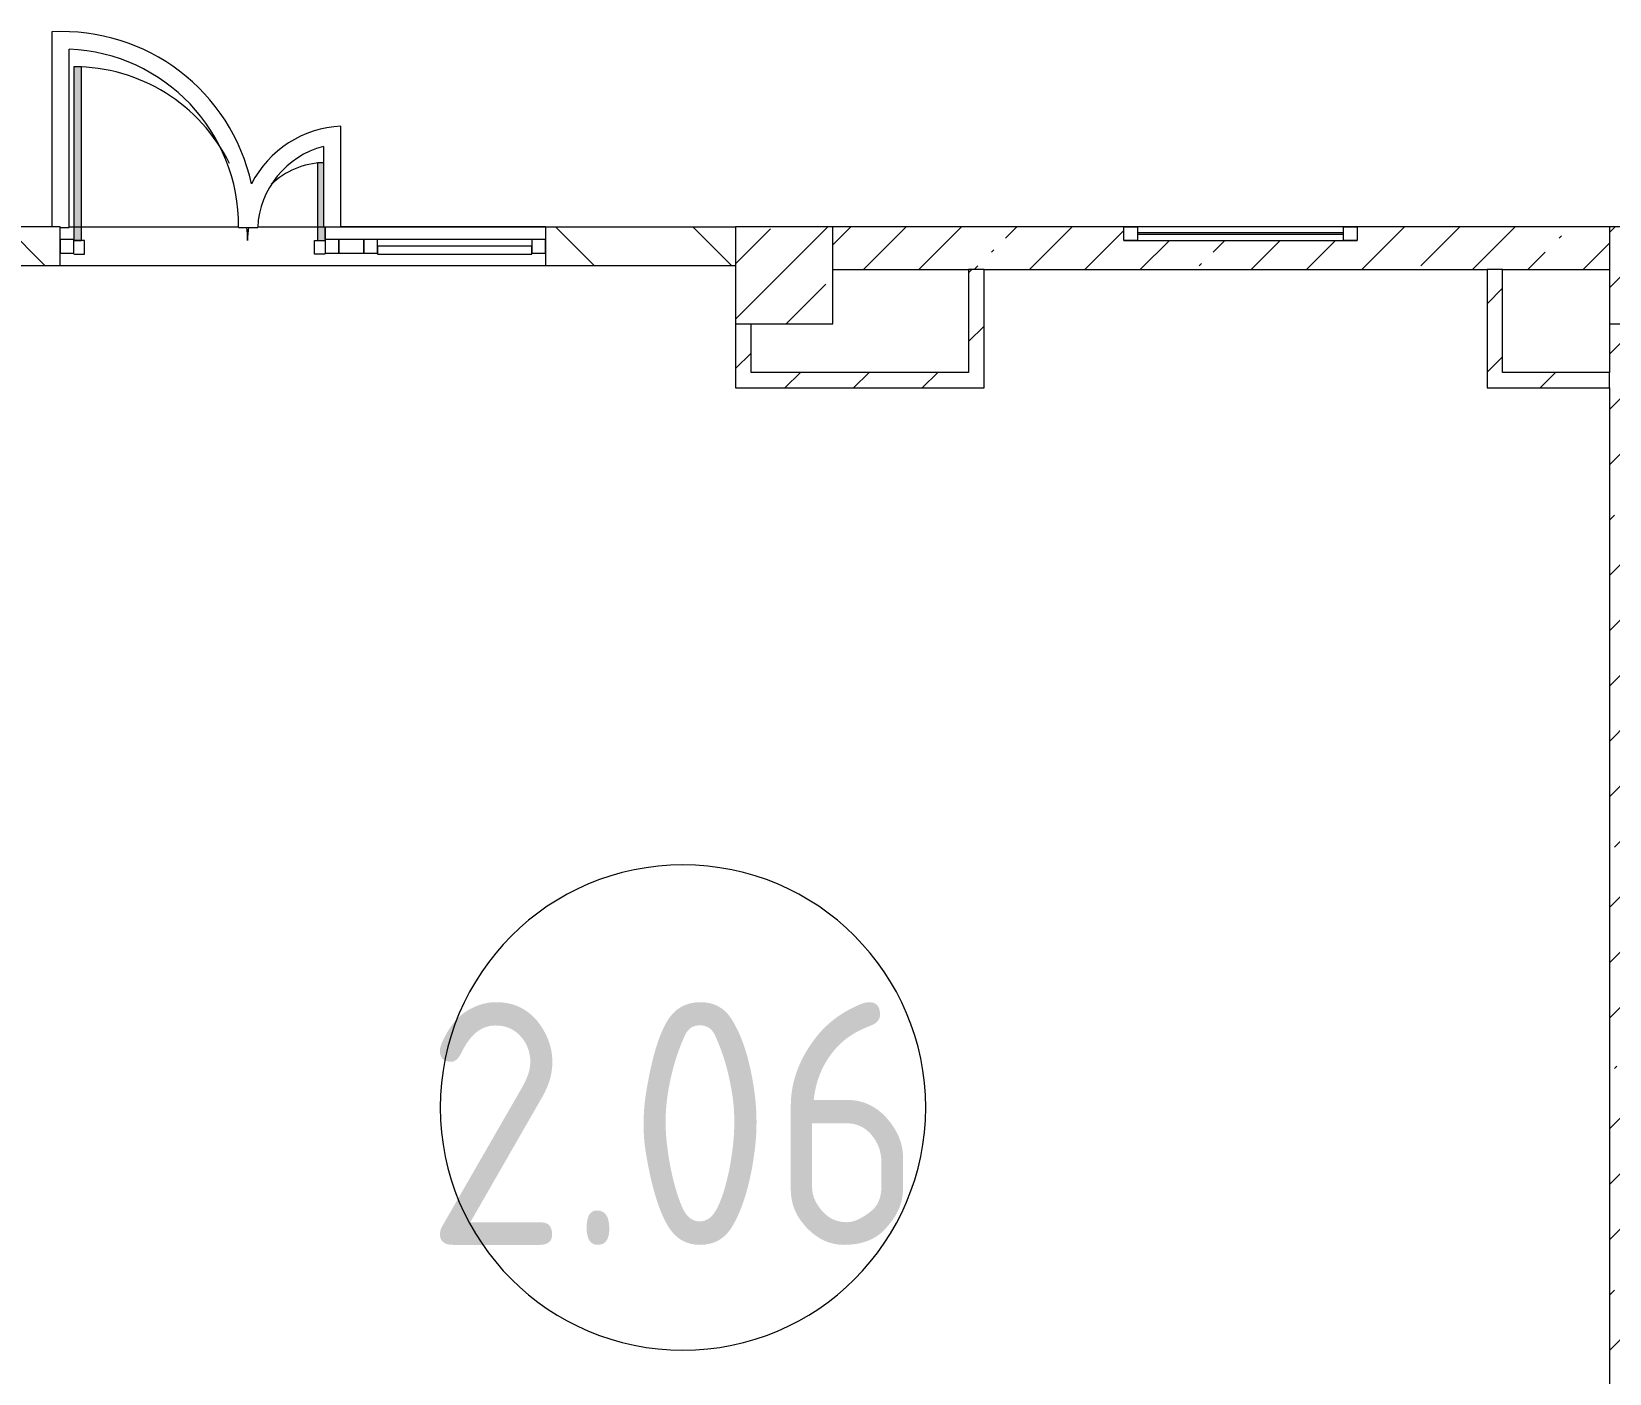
# Model space of a CAD drawing. Header units: millimetres. Extents: x 11693 to 241752, y -8553 to 29926.
# Drawn here: x 147024 to 155150, y 1994 to 8906 of the extents above; entities that cross this region are included whole.
import ezdxf

# ---------------------------------------------------------------- set-up
doc = ezdxf.new("R2010")
doc.units = ezdxf.units.MM
for name, color, linetype, lineweight in [('A-AREA-IDEN', 7, 'Continuous', 9), ('A-GLAZ-2', 7, 'Continuous', 5), ('A-GLAZ-CURT-2', 7, 'Continuous', 5), ('A-GLAZ-CWMG-2', 7, 'Continuous', 5), ('A-WALL-2', 7, 'Continuous', 9), ('I-WALL-3', 7, 'Continuous', 5), ('S-COLS', 7, 'Continuous', 5)]:
    doc.layers.add(name, color=color, linetype=linetype, lineweight=lineweight)
for name, color, linetype, lineweight, true_color in [('A-DETL-GENF-4', 7, 'Continuous', 5, 0xaaaaaa), ('A-DOOR-2', 7, 'Continuous', 5, 0xaaaaaa), ('A-DOOR-3', 7, 'Continuous', 5, 0xe2e2e2), ('A-FLOR-1', 7, 'Continuous', 5, 0xaaaaaa), ('S-COLS-1', 7, 'Continuous', 5, 0x2b586c)]:
    doc.layers.add(name, color=color, linetype=linetype, lineweight=lineweight, true_color=true_color)
doc.styles.add('GOST Common_3', font='GOST_Common.ttf', dxfattribs={"width": 0.9, "height": 1250})
pattern_1 = [(45, (-65660, -7650), (-285.1231, 285.1231), []), (45, (-65374.88, -7650), (-285.1231, 285.1231), [504.031, -100.806, 16.764, -84.042])]
pattern_2 = [(45, (89739.8, 0), (-285.1231, 285.1231), []), (45, (90024.94, 0), (-285.1231, 285.1231), [504.031, -100.806, 16.764, -84.042])]
pattern_3 = [(45, (89739.81, 0), (-176.7767, 176.7767), [])]

# ---------------------------------------------------------------- blocks, each defined once
blk = doc.blocks.new('BSC_Колонна _Прямоугольная - 500х500-V36-Общий план 2 этажа с размещением фрагментов 2_1-2_7')
at = {"layer": 'S-COLS'}
h = blk.add_hatch(dxfattribs=at)
h.set_pattern_fill('FP_35', color=256, style=0, pattern_type=2)
h.set_pattern_definition([(45, (-61160, -7650), (-285.1231, 285.1231), []), (45, (-60874.88, -7650), (-285.123, 285.123), [504.031, -100.806, 16.764, -84.042])])
h.paths.add_polyline_path([(250, -250), (250, 250), (-250, 250), (-250, -250)])
for p, q in [((250, 250), (-250, 250)), ((-250, 250), (-250, -250)), ((250, -250), (250, 250)), ((-250, -250), (250, -250))]:
    blk.add_line(p, q, dxfattribs=at)
blk = doc.blocks.new('BSC_Колонна _Прямоугольная - 500х500-V47-Общий план 2 этажа с размещением фрагментов 2_1-2_7')
at = {"layer": 'S-COLS'}
h = blk.add_hatch(dxfattribs=at)
h.set_pattern_fill('FP_46', color=256, style=0, pattern_type=2)
h.set_pattern_definition(pattern_1)
h.paths.add_polyline_path([(-19.3, -250), (-19.3, 250), (-250, 250), (-250, -250), (-122.7, -250)])
h = blk.add_hatch(dxfattribs=at)
h.set_pattern_fill('FP_46', color=256, style=0, pattern_type=2)
h.set_pattern_definition(pattern_1)
h.paths.add_polyline_path([(250, -250), (250, 250), (-19.3, 250), (-19.3, -250)])
for p, q in [((-19.3, 250), (-250, 250)), ((-250, 250), (-250, -250)), ((-250, -250), (-19.3, -250))]:
    blk.add_line(p, q, dxfattribs=at)
at = {"layer": 'S-COLS-1'}
for p, q in [((250, 250), (-19.3, 250)), ((250, -250), (250, 250)), ((-19.3, -250), (250, -250))]:
    blk.add_line(p, q, dxfattribs=at)
blk = doc.blocks.new('120_Окно_СКБ_1Ст - 120_Окно_СКБ_1Ст 400х1200 EI30-24228621-Общий план 2 этажа с размещением фрагментов 2_1-2_7')
at = {"layer": 'A-GLAZ-2'}
for p, q in [((-600, 40), (-600, 110)), ((-600, 110), (-530, 110)), ((600, 110), (-600, 110)), ((-530, 110), (-530, 40)), ((530, 40), (530, 110)), ((530, 110), (600, 110)), ((600, 110), (600, 40)), ((-530, 40), (-600, 40)), ((-600, 40), (600, 40)), ((530, 80), (-530, 80)), ((530, 70), (-530, 70)), ((600, 40), (530, 40))]:
    blk.add_line(p, q, dxfattribs=at)
blk = doc.blocks.new('Прямоугольный импост - 50 x 70 мм-31700031-Общий план 2 этажа с размещением фрагментов 2_1-2_7')
at = {"layer": 'A-GLAZ-CWMG-2'}
for p, q in [((-70, 35), (0, 35)), ((-70, -35), (-70, 35)), ((0, 35), (0, -35)), ((0, -35), (-70, -35))]:
    blk.add_line(p, q, dxfattribs=at)
blk = doc.blocks.new('Дверь_Витражная_остекление_ - ДВН_ДАО_Главный вход_1200 в свету-V285-Общий план 2 этажа с размещением фрагментов 2_1-2_7')
at = {"layer": 'A-DOOR-3'}
for points in [[(-647.5, 30), (-607.5, 35), (-607.5, 925), (-647.5, 925), (-647.5, 35)], [(647.5, 30), (647.5, 100), (638.5, 100), (638.5, 430), (607.5, 430), (607.5, 30), (638.5, 30)]]:
    blk.add_hatch(color=256, dxfattribs=at).paths.add_polyline_path(points)
at = {"layer": 'A-DETL-GENF-4'}
for p, q in [((-607.5, 925), (-647.5, 925)), ((-647.5, 925), (-647.5, 35)), ((-607.5, 30), (-607.5, 925)), ((638.5, 430), (607.5, 430)), ((607.5, 430), (607.5, 30)), ((647.5, 35), (647.5, 100)), ((-647.5, 30), (-607.5, 30)), ((-592.5, 30), (-647.5, 30)), ((-592.5, -40), (-592.5, 30)), ((592.5, -40), (592.5, 30)), ((592.5, 30), (647.5, 30)), ((607.5, 30), (647.5, 30)), ((-647.5, -40), (-592.5, -40)), ((647.5, -40), (592.5, -40))]:
    blk.add_line(p, q, dxfattribs=at)
at = {"layer": 'A-DOOR-2'}
for p, q in [((-647.5, 925), (-647.5, 35)), ((647.5, 100), (647.5, 35))]:
    blk.add_line(p, q, dxfattribs=at)
for centre, radius, start, end in [((-647.5, 30), 895, 26.24052, 90), ((647.5, 30), 400, 91.32289, 133.99375), ((-647.5, 30), 895, 360, 4.36056), ((647.5, 30), 400, 170.15178, 180)]:
    blk.add_arc(centre, radius, start, end, dxfattribs=at)
blk = doc.blocks.new('Системная панель - Стемалит - 40мм-32257327-Общий план 2 этажа с размещением фрагментов 2_1-2_7')
at = {"layer": 'A-GLAZ-CURT-2'}
for p, q in [((65, 35), (-65, 35)), ((-65, 35), (-65, -35)), ((65, -35), (65, 35)), ((-65, -35), (65, -35))]:
    blk.add_line(p, q, dxfattribs=at)
blk = doc.blocks.new('Прямоугольный импост - 50 x 70 мм-31687886-Общий план 2 этажа с размещением фрагментов 2_1-2_7')
at = {"layer": 'A-GLAZ-CWMG-2'}
for p, q in [((-35, 35), (35, 35)), ((-35, -35), (-35, 35)), ((35, 35), (35, -35)), ((35, -35), (-35, -35))]:
    blk.add_line(p, q, dxfattribs=at)
blk = doc.blocks.new('Прямоугольный импост - 50 x 70 мм-31701779-Общий план 2 этажа с размещением фрагментов 2_1-2_7')
at = {"layer": 'A-GLAZ-CWMG-2'}
for p, q in [((0, 35), (-70, 35)), ((-70, 35), (-70, -35)), ((0, -35), (0, 35)), ((-70, -35), (0, -35))]:
    blk.add_line(p, q, dxfattribs=at)
blk = doc.blocks.new('Системная панель - Стекло - 40мм-V286-Общий план 2 этажа с размещением фрагментов 2_1-2_7')
at = {"layer": 'A-GLAZ-CURT-2'}
for p, q in [((397.5, 0), (-397.5, 0)), ((-397.5, 0), (-397.5, -40)), ((397.5, -40), (397.5, 0)), ((-397.5, -40), (397.5, -40))]:
    blk.add_line(p, q, dxfattribs=at)
blk = doc.blocks.new('Прямоугольный импост - 50 x 70 мм-31702100-Общий план 2 этажа с размещением фрагментов 2_1-2_7')
at = {"layer": 'A-GLAZ-CWMG-2'}
for p, q in [((-35, 35), (35, 35)), ((-35, -35), (-35, 35)), ((35, 35), (35, -35)), ((35, -35), (-35, -35))]:
    blk.add_line(p, q, dxfattribs=at)
blk = doc.blocks.new('Прямоугольный импост - 50 x 70 мм-31720914-Общий план 2 этажа с размещением фрагментов 2_1-2_7')
at = {"layer": 'A-GLAZ-CWMG-2'}
blk.add_line((6460, 7920), (5665, 7920), dxfattribs=at)
blk = doc.blocks.new('Марка_Помещения - Номер-25198446-Общий план 2 этажа с размещением фрагментов 2_1-2_7')
at = {"layer": 'A-AREA-IDEN'}
for start, end in [(360, 180), (180, 360)]:
    blk.add_arc((0, 0), 2.5, start, end, dxfattribs=at)

msp = doc.modelspace()

# ---------------------------------------------------------------- hatches: boundary and pattern name
at = {"layer": 'I-WALL-3'}
h = msp.add_hatch(dxfattribs=at)
h.set_pattern_fill('FP_60', color=256, style=0, pattern_type=2)
h.set_pattern_definition([(135, (89739.8, 0), (-353.5534, -353.5534), [])])
h.paths.add_polyline_path([(150649.8, 7700), (150649.8, 7900), (149670.8, 7900), (149670.8, 7700), (150157, 7700)])
h.paths.add_polyline_path([(146649.8, 7700), (147170.8, 7700), (147170.8, 7900), (146649.8, 7900)])
h = msp.add_hatch(dxfattribs=at)
h.set_pattern_fill('FP_57', color=256, style=0, pattern_type=2)
h.set_pattern_definition(pattern_2)
h.paths.add_polyline_path([(155149.8, 7680), (155149.8, 7900), (153849.8, 7900), (153849.8, 7830), (152649.8, 7830), (152649.8, 7900), (151149.8, 7900), (151149.8, 7680), (154599.8, 7680)])
h = msp.add_hatch(dxfattribs=at)
h.set_pattern_fill('FP_61', color=256, style=0, pattern_type=2)
h.set_pattern_definition(pattern_3)
h.paths.add_polyline_path([(151929.8, 7150), (151929.8, 7680), (151849.8, 7680), (151849.8, 7150)])
h = msp.add_hatch(dxfattribs=at)
h.set_pattern_fill('FP_61', color=256, style=0, pattern_type=2)
h.set_pattern_definition(pattern_3)
h.paths.add_polyline_path([(154599.8, 7070), (154599.8, 7680), (154519.8, 7680), (154519.8, 7070)])
h = msp.add_hatch(dxfattribs=at)
h.set_pattern_fill('FP_61', color=256, style=0, pattern_type=2)
h.set_pattern_definition(pattern_3)
h.paths.add_polyline_path([(150729.8, 7150), (150729.8, 7400), (150649.8, 7400), (150649.8, 7150)])
h = msp.add_hatch(dxfattribs=at)
h.set_pattern_fill('FP_57', color=256, style=0, pattern_type=2)
h.set_pattern_definition(pattern_2)
h.paths.add_polyline_path([(155277.1, 400), (155369.8, 400), (155369.8, 7400), (155149.8, 7400), (155149.8, 400)])
h = msp.add_hatch(dxfattribs=at)
h.set_pattern_fill('FP_61', color=256, style=0, pattern_type=2)
h.set_pattern_definition(pattern_3)
h.paths.add_polyline_path([(151929.8, 7070), (151929.8, 7150), (150649.8, 7150), (150649.8, 7070)])
h = msp.add_hatch(dxfattribs=at)
h.set_pattern_fill('FP_61', color=256, style=0, pattern_type=2)
h.set_pattern_definition(pattern_3)
h.paths.add_polyline_path([(155149.8, 7070), (155149.8, 7150), (154599.8, 7150), (154599.8, 7070)])

# ---------------------------------------------------------------- linework, layer by layer
at = {"layer": 'A-FLOR-1'}
for p, q in [((147127.9, 8904.6), (147127.9, 7900)), ((147217.9, 7897), (147217.9, 8815.2)), ((148616.8, 7900), (148616.8, 8418.4)), ((148526.8, 8314.2), (148526.8, 7900)), ((147170.8, 7897), (147217.9, 7897)), ((147217.9, 7900), (148090.2, 7900)), ((148090.4, 7897), (148188.3, 7897)), ((148188.7, 7900), (149670.8, 7900)), ((149670.8, 7900), (148616.8, 7900))]:
    msp.add_line(p, q, dxfattribs=at)
for centre, radius, start, end in [((147180.4, 7906), 1000, 12.44956, 93.01125), ((147180.4, 7906), 910, 359.43333, 87.64026), ((148641.8, 7875), 544, 92.63401, 153.04618), ((148641.8, 7875), 454, 104.67311, 177.22246)]:
    msp.add_arc(centre, radius, start, end, dxfattribs=at)
at = {"layer": 'A-WALL-2'}
for p, q in [((151929.8, 7680), (151849.8, 7680)), ((154599.8, 7680), (154519.8, 7680)), ((155149.8, 7070), (155149.8, 7150))]:
    msp.add_line(p, q, dxfattribs=at)
at = {"layer": 'I-WALL-3'}
for p, q in [((147170.8, 7900), (146649.8, 7900)), ((147170.8, 7700), (147170.8, 7900)), ((147217.9, 7900), (148090.2, 7900)), ((148188.7, 7900), (148526.8, 7900)), ((149670.8, 7900), (149670.8, 7700)), ((149670.8, 7900), (150649.8, 7900)), ((152649.8, 7900), (151149.8, 7900)), ((155149.8, 7900), (153849.8, 7900)), ((150649.8, 7700), (146649.8, 7700)), ((151149.8, 7680), (151849.8, 7680)), ((151849.8, 7680), (151849.8, 7150)), ((151929.8, 7070), (151929.8, 7680)), ((151929.8, 7680), (154519.8, 7680)), ((154519.8, 7680), (154519.8, 7070)), ((154599.8, 7150), (154599.8, 7680)), ((154599.8, 7680), (155149.8, 7680)), ((150649.8, 7400), (150649.8, 7070)), ((150729.8, 7150), (150729.8, 7400)), ((155149.8, 7400), (155149.8, 7150)), ((150649.8, 7070), (151929.8, 7070)), ((151849.8, 7150), (150729.8, 7150)), ((154519.8, 7070), (155149.8, 7070)), ((155149.8, 7150), (154599.8, 7150)), ((155149.8, 7070), (155149.8, 400))]:
    msp.add_line(p, q, dxfattribs=at)

# ---------------------------------------------------------------- block references
at = {"layer": 'A-AREA-IDEN', "xscale": 499.9999999999995, "yscale": 499.9999999999995, "zscale": 499.9999999999995}
msp.add_blockref('Марка_Помещения - Номер-25198446-Общий план 2 этажа с размещением фрагментов 2_1-2_7', (150378.6, 3363.6), dxfattribs=at)
at = {"layer": 'A-DOOR-2'}
msp.add_blockref('Дверь_Витражная_остекление_ - ДВН_ДАО_Главный вход_1200 в свету-V285-Общий план 2 этажа с размещением фрагментов 2_1-2_7', (147888.3, 7800), dxfattribs=at)
at = {"layer": 'A-GLAZ-2'}
msp.add_blockref('120_Окно_СКБ_1Ст - 120_Окно_СКБ_1Ст 400х1200 EI30-24228621-Общий план 2 этажа с размещением фрагментов 2_1-2_7', (153249.8, 7790), dxfattribs=at)
at = {"layer": 'A-GLAZ-CURT-2'}
for name, p in [('Системная панель - Стемалит - 40мм-32257327-Общий план 2 этажа с размещением фрагментов 2_1-2_7', (148670.8, 7800)), ('Системная панель - Стекло - 40мм-V286-Общий план 2 этажа с размещением фрагментов 2_1-2_7', (149203.3, 7800))]:
    msp.add_blockref(name, p, dxfattribs=at)
at = {"layer": 'A-GLAZ-CWMG-2', "rotation": 180}
msp.add_blockref('Прямоугольный импост - 50 x 70 мм-31701779-Общий план 2 этажа с размещением фрагментов 2_1-2_7', (147170.8, 7800), dxfattribs=at)
at = {"layer": 'A-GLAZ-CWMG-2', "extrusion": (0, 0, -1), "rotation": 180}
for name, p in [('Прямоугольный импост - 50 x 70 мм-31687886-Общий план 2 этажа с размещением фрагментов 2_1-2_7', (-148570.8, 7800)), ('Прямоугольный импост - 50 x 70 мм-31702100-Общий план 2 этажа с размещением фрагментов 2_1-2_7', (-148770.8, 7800)), ('Прямоугольный импост - 50 x 70 мм-31700031-Общий план 2 этажа с размещением фрагментов 2_1-2_7', (-149670.8, 7800))]:
    msp.add_blockref(name, p, dxfattribs=at)
at = {"layer": 'A-GLAZ-CWMG-2'}
msp.add_blockref('Прямоугольный импост - 50 x 70 мм-31720914-Общий план 2 этажа с размещением фрагментов 2_1-2_7', (143140.8, -85), dxfattribs=at)
at = {"layer": 'S-COLS'}
msp.add_blockref('BSC_Колонна _Прямоугольная - 500х500-V36-Общий план 2 этажа с размещением фрагментов 2_1-2_7', (150899.8, 7650), dxfattribs=at)
at = {"layer": 'S-COLS-1'}
msp.add_blockref('BSC_Колонна _Прямоугольная - 500х500-V47-Общий план 2 этажа с размещением фрагментов 2_1-2_7', (155399.8, 7650), dxfattribs=at)

# ---------------------------------------------------------------- texts
at = {"layer": 'A-AREA-IDEN', "insert": (149049.9, 3906.4), "char_height": 1250, "width": 3318.986, "attachment_point": 1, "style": 'GOST Common_3'}
msp.add_mtext('2.06', dxfattribs=at)

doc.saveas('drawing.dxf')
